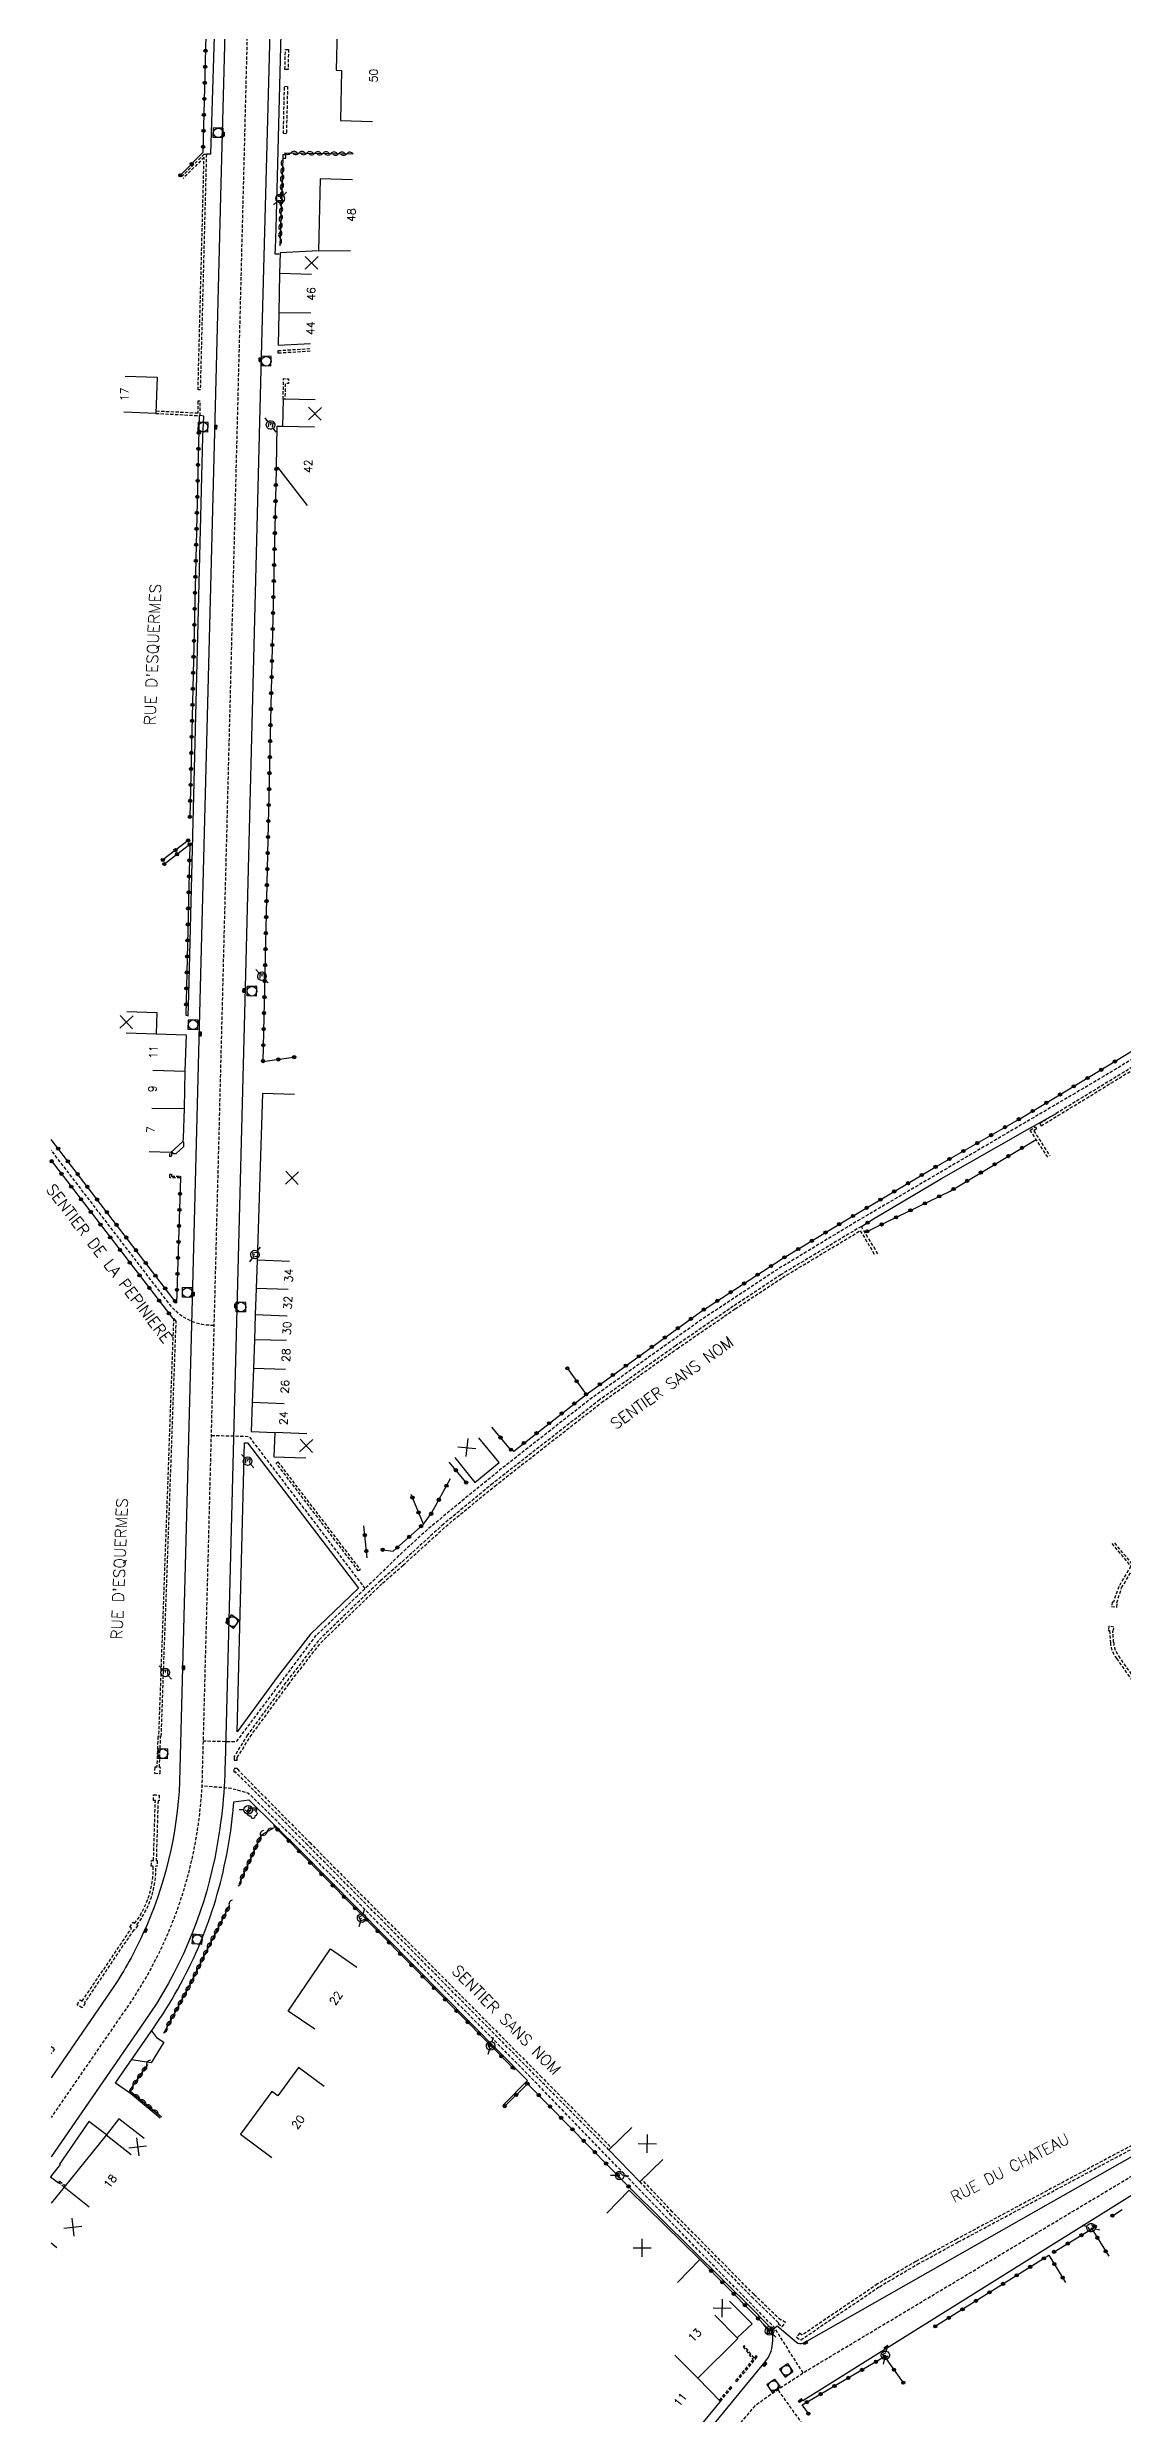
# Model space of a CAD drawing. Header units: millimetres. Extents: x 95999 to 97000, y 132000 to 133000.
# Drawn here: x 95999.4 to 96167.4, y 132274.9 to 132644.6 of the extents above; entities that cross this region are included whole.
import ezdxf
from ezdxf.enums import TextEntityAlignment as Align

# ---------------------------------------------------------------- set-up
doc = ezdxf.new("R2010")
doc.units = ezdxf.units.MM
doc.linetypes.add('DASHED', pattern=[0.75, 0.5, -0.25])
doc.layers.get('0').update_dxf_attribs({"linetype": 'CONTINUOUS'})
for name, color, linetype in [('W0001', 6, 'DASHED'), ('W0008', 7, 'CONTINUOUS'), ('W0100', 7, 'CONTINUOUS'), ('W0112', 1, 'DASHED'), ('W0300', 7, 'CONTINUOUS'), ('W0310', 3, 'CONTINUOUS'), ('W0322', 7, 'CONTINUOUS'), ('W0334', 7, 'CONTINUOUS'), ('W0400', 7, 'CONTINUOUS'), ('W0420', 7, 'CONTINUOUS'), ('W0471', 7, 'CONTINUOUS'), ('W0989', 7, 'CONTINUOUS'), ('W0991', 7, 'CONTINUOUS'), ('W1102', 7, 'CONTINUOUS')]:
    doc.layers.add(name, color=color, linetype=linetype)
doc.styles.get("Standard").update_dxf_attribs({"font": 'romans.shx', "width": 0.85})

# ---------------------------------------------------------------- blocks, each defined once
blk = doc.blocks.new('T471')
for p, q in [((-0.333334, 0.333334), (-0.333334, -0.333334)), ((-0.333334, 0.333334), (0.333334, 0.333334)), ((-0.333334, 0), (0, 0)), ((0.500001, 0.500001), (1.000002, 1.000002)), ((-0.500001, -0.500001), (-1.000002, -1.000002)), ((-0.333334, -0.333334), (0.333334, -0.333334))]:
    blk.add_line(p, q)
blk.add_ellipse((0, 0), major_axis=(0.471405, 0.471405), ratio=1, start_param=5.4977871438, end_param=11.780972451)
blk = doc.blocks.new('T400')
for p, q in [((-0.15, 0.3), (0.15, 0.3)), ((-0.15, -0.25), (-0.15, 0.3)), ((-0.15, 0.15), (0.15, 0.15)), ((-0.15, 0), (0.15, 0)), ((0.15, 0.3), (0.15, -0.25)), ((-0.15, -0.15), (0.15, -0.15)), ((-0.15, -0.25), (-0.15, -0.3)), ((-0.15, -0.3), (0.15, -0.3)), ((0.15, -0.3), (0.15, -0.25))]:
    blk.add_line(p, q)
blk = doc.blocks.new('T420')
for p, q in [((0.75, 0.75), (-0.75, 0.75)), ((-0.75, 0.75), (-0.75, -0.75)), ((0.75, 0.75), (0.75, -0.75)), ((0.75, -0.75), (-0.75, -0.75))]:
    blk.add_line(p, q)
blk.add_ellipse((0, 0), major_axis=(-0.53, 0.53), ratio=1, start_param=3.926991, end_param=10.210176)
blk = doc.blocks.new('T300')
for p, q in [((-0.8, 0.51), (-0.86, 0.34)), ((-0.86, 0.34), (-0.86, 0.17)), ((-0.86, 0.17), (-0.74, 0.06)), ((-0.69, 0.63), (-0.8, 0.51)), ((-0.8, -0.06), (-0.74, 0.06)), ((-0.74, 0.06), (-0.69, 0.11)), ((-0.57, 0.69), (-0.69, 0.63)), ((-0.46, 0.69), (-0.57, 0.69)), ((-0.29, 0.63), (-0.46, 0.69)), ((-0.29, 0.63), (-0.17, 0.74)), ((-0.23, 0.57), (-0.29, 0.63)), ((-0.17, 0.74), (-0.06, 0.8)), ((-0.06, 0.8), (0.06, 0.8)), ((0.06, 0.8), (0.23, 0.74)), ((0.23, 0.74), (0.34, 0.63)), ((0.34, 0.63), (0.4, 0.51)), ((0.46, 0.46), (0.34, 0.46)), ((0.4, 0.51), (0.4, 0.46)), ((0.57, 0.4), (0.46, 0.46)), ((0.57, 0.4), (0.69, 0.29)), ((0.69, 0.29), (0.74, 0.17)), ((0.74, 0.06), (0.69, -0.17)), ((0.74, 0.17), (0.74, 0.06)), ((-0.8, -0.17), (-0.8, -0.06)), ((-0.8, -0.23), (-0.8, -0.17)), ((-0.74, -0.34), (-0.8, -0.23)), ((-0.69, -0.4), (-0.74, -0.34)), ((-0.51, -0.46), (-0.69, -0.4)), ((-0.4, -0.46), (-0.51, -0.46)), ((-0.4, -0.46), (-0.34, -0.46)), ((-0.34, -0.46), (-0.34, -0.4)), ((-0.34, -0.51), (-0.34, -0.46)), ((-0.29, -0.63), (-0.34, -0.51)), ((-0.17, -0.74), (-0.29, -0.63)), ((-0.06, -0.8), (-0.17, -0.74)), ((0.06, -0.8), (-0.06, -0.8)), ((0.17, -0.74), (0.06, -0.8)), ((0.23, -0.69), (0.17, -0.74)), ((0.29, -0.46), (0.23, -0.46)), ((0.29, -0.63), (0.23, -0.69)), ((0.46, -0.4), (0.29, -0.46)), ((0.34, -0.51), (0.29, -0.63)), ((0.34, -0.51), (0.34, -0.46)), ((0.57, -0.34), (0.46, -0.4)), ((0.63, -0.29), (0.57, -0.34)), ((0.69, -0.17), (0.63, -0.29))]:
    blk.add_line(p, q)
blk = doc.blocks.new('t991o')
at = {"color": 0, "linetype": 'Continuous'}
for p, q in [((-1, 1), (1, -1)), ((-1, -1), (1, 1))]:
    blk.add_line(p, q, dxfattribs=at)
blk = doc.blocks.new('t322o')
at = {"color": 0, "linetype": 'Continuous'}
for radius in [0.25, 0.15]:
    blk.add_circle((0, 0), radius, dxfattribs=at)
blk = doc.blocks.new('t310o')
at = {"color": 0, "linetype": 'Continuous'}
for centre, start, end in [((-0.5, 0.38), 216.8699, 323.1304), ((0.5, -0.37), 36.8699, 143.1303)]:
    blk.add_arc(centre, 0.625, start, end, dxfattribs=at)

msp = doc.modelspace()

# ---------------------------------------------------------------- linework, layer by layer
at = {"layer": 'W0001', "flags": 128}
for points in [[(96036.37, 132850.62, -0.224848), (96038.47, 132840.57, -0.001594), (96036.89, 132834.37, 0.073028), (96035.18, 132824.19), (96024.55, 132411.25), (96023.55, 132373.46, -0.046388), (96021.74, 132360.65, -0.094531), (96011.66, 132338.15), (96000, 132321.23)], [(96281.88, 132605.31, -0.199524), (96277.82, 132594.16), (96272.67, 132589), (96265.81, 132583.87), (96235.15, 132553.35), (96227.02, 132545.1), (96218.97, 132536.57), (96199.72, 132513.69), (96182.11, 132495.1), (96174.11, 132489.73), (96163.99, 132483.57), (96126.01, 132461.28), (96113.42, 132453.66), (96101.38, 132445.68), (96093.16, 132439.83), (96084.15, 132433.37), (96070.57, 132422.72), (96066.8, 132419.68), (96058.85, 132413.11), (96054.19, 132408.86), (96050.11, 132404.84), (96041.25, 132396.36), (96028.86, 132379.85), (96023.72, 132379.99)], [(96025.41, 132444.92, -0.222471), (96018.83, 132447.8), (96000, 132472.3)], [(96001.36, 132167.14), (96014.2, 132177.24), (96023.21, 132183.89), (96050.93, 132204.83, 0.024758), (96063.45, 132218.4), (96073.48, 132231.73), (96080.87, 132242.11), (96110.1, 132276.33, -0.022726), (96120.1, 132282.92), (96185.84, 132322.28), (96188.25, 132323.67), (96209.24, 132335.37)]]:
    msp.add_lwpolyline(points, format="xyb", dxfattribs=at)
for points in [[(96049.06, 132403.83), (96030.97, 132427.54), (96024.97, 132427.7)], [(96117.44, 132281.29), (96113.01, 132288.34), (96101.93, 132299.6), (96086.47, 132315.51), (96074.91, 132327.48), (96057.16, 132345.44), (96039.51, 132363.3), (96030.86, 132371.82), (96028.05, 132372.61), (96023.52, 132372.98)], [(96126.16, 132261.15), (96113.5, 132278.71)]]:
    msp.add_lwpolyline(points, dxfattribs=at)
at = {"layer": 'W0008'}
for points in [[(96000, 132860.63, -0.008501), (96001.28, 132860.54, -0.101822), (96006.7, 132857.41), (96024.56, 132841.15, -0.09399), (96029.59, 132834.11, -0.055801), (96031.35, 132828.81, -0.071283), (96031.66, 132824.29), (96031.04, 132798.32), (96030.61, 132780.74), (96029.85, 132749.73), (96028.52, 132699.77), (96026.52, 132623.26), (96025.56, 132586.48), (96023.08, 132489.62), (96022.02, 132449.03), (96020.05, 132373.66, -0.098364), (96014.29, 132349.79, -0.034895), (96009.81, 132341.64), (96000, 132327.4)], [(96034.27, 132650.81), (96032.82, 132596.29), (96030.23, 132495.69), (96028.98, 132447.53), (96027.29, 132380.65), (96027.17, 132376.63, -0.046092), (96025.54, 132361.69, -0.103239), (96014.54, 132336.16), (96000, 132315.05)], [(96084.97, 132250.69), (96111.5, 132283.05, 0.165183), (96112.67, 132285.87, 0.035643), (96112.65, 132288.03), (96113.37, 132288.65), (96116.39, 132286.13, 0.283418), (96117.45, 132285.96), (96117.66, 132286.08), (96117.66, 132286.08), (96142.28, 132300.04), (96198.88, 132332.19, 0.1139)], [(96117.38, 132277.02), (96130.89, 132285.45), (96185.83, 132319.75), (96188.01, 132321.02), (96189.32, 132321.79), (96206.15, 132330.99, -0.357471), (96209.84, 132329.72), (96213.92, 132321.12)]]:
    msp.add_lwpolyline(points, format="xyb", dxfattribs=at)
msp.add_lwpolyline([(96112.65, 132288.03), (96109.69, 132291.09), (96090.54, 132310.07)], dxfattribs=at)
at = {"layer": 'W0100'}
for points in [[(96050.52, 132647.3), (96044.67, 132647.44), (96044.51, 132640.97), (96045.36, 132640.95), (96045.18, 132633.11), (96050.17, 132632.99)], [(96047.04, 132623.87), (96042.04, 132624), (96041.75, 132612.76), (96035.76, 132612.44), (96035.65, 132609.24), (96035.56, 132603.1), (96035.48, 132598.01), (96040.49, 132598.31)], [(96011.54, 132593.17), (96016.54, 132593.01), (96016.35, 132587.37), (96011.35, 132587.54)], [(96041.23, 132589.47), (96036.23, 132589.58), (96036.14, 132585.32), (96035.27, 132585.34), (96035.13, 132578.95), (96035.33, 132578.95), (96040.01, 132573.01)], [(96011.82, 132493.97), (96016.5, 132493.81), (96016.38, 132490.47), (96021.07, 132490.3), (96020.87, 132484.61), (96020.75, 132478.78), (96020.6, 132474.22), (96020.58, 132473.66), (96018.71, 132471.92), (96015.33, 132472.03)], [(96038.03, 132481.01), (96033.03, 132481.17), (96032.2, 132455.09), (96032.04, 132450.7), (96031.88, 132446.58), (96031.78, 132442.69), (96031.62, 132438.2), (96031.39, 132432.88), (96031.22, 132428.33), (96034.91, 132428.2), (96034.77, 132424.42), (96039.77, 132424.24)], [(96063.03, 132424.29), (96066.19, 132420.41), (96069.97, 132423.5), (96066.8, 132427.37)], [(96014.52, 132317.9), (96010.59, 132320.99), (96008.59, 132318.45), (96002.04, 132310.33), (96000, 132307.8)], [(96090.71, 132319.62), (96087.12, 132316.15), (96091.93, 132311.16), (96095.53, 132314.63)], [(96086.77, 132306.25), (96090.27, 132309.83), (96101.33, 132299.02), (96097.84, 132295.44)], [(96000, 132301.63), (96000.87, 132300.92)], [(96076.62, 132258.8), (96079.99, 132255.11), (96087.59, 132262.04), (96094.13, 132268.1), (96095.88, 132266.31), (96099.21, 132270.38), (96104.54, 132276.87), (96100.99, 132280.48), (96107.24, 132286.69), (96107.17, 132286.77), (96109.47, 132288.99), (96105.95, 132292.54)]]:
    msp.add_lwpolyline(points, dxfattribs=at)
at = {"layer": 'W0100', "flags": 128}
for points in [[(96041.16, 132335), (96037.03, 132337.82), (96043.63, 132347.53), (96047.76, 132344.71)], [(96042.66, 132326.02), (96038.63, 132328.99), (96035.38, 132324.59), (96034.49, 132325.25), (96029.58, 132318.6), (96034.49, 132314.97)]]:
    msp.add_lwpolyline(points, dxfattribs=at)
at = {"layer": 'W0112'}
for points in [[(96037.07, 132644.22), (96037, 132641.09), (96036.52, 132641.1), (96036.59, 132644.23)], [(96036.27, 132631.07), (96036.44, 132638.46), (96036.92, 132638.45), (96036.74, 132631.06)], [(96036.65, 132627.22), (96036.66, 132627.75), (96036.18, 132627.76), (96036.17, 132627.23)], [(96020.19, 132468.23), (96020.19, 132467.96), (96018.52, 132467.98), (96018.52, 132468.54), (96018.79, 132468.53), (96018.79, 132468.25)], [(96016.77, 132380.7), (96016.68, 132380.71), (96016.49, 132375.9), (96016.17, 132375.91), (96016.14, 132374.97), (96017.03, 132374.94), (96017.06, 132375.88), (96016.91, 132375.88), (96017.1, 132380.75), (96017.19, 132380.75), (96019.52, 132445.56), (96019.11, 132446.06)], [(96035.4, 132423.62), (96048.26, 132406.76), (96048.01, 132406.57), (96035.14, 132423.43)], [(96166.2, 132394.24), (96166.2, 132394.24)], [(96117.3, 132287.22), (96116.88, 132287.53), (96116.41, 132286.89), (96117.04, 132286.42), (96117.08, 132286.47), (96129.35, 132294.78), (96135.3, 132298.28), (96141.68, 132301.76), (96198.96, 132332.46), (96199.97, 132335.04), (96199.82, 132336.34), (96199.32, 132336.28), (96199.46, 132335.1), (96198.56, 132332.82), (96141.44, 132302.2), (96135.05, 132298.72), (96129.08, 132295.2)], [(96109.78, 132283.62), (96108.28, 132285.55), (96108.07, 132285.39), (96109.61, 132283.41), (96106.9, 132280.12), (96107.1, 132279.95), (96110.27, 132283.81), (96110.07, 132283.97)]]:
    msp.add_lwpolyline(points, close=True, dxfattribs=at)
for points in [[(96020.35, 132624.32), (96023.89, 132627.86), (96024.24, 132627.84), (96023.28, 132591.03), (96022.94, 132591.04), (96023.88, 132627.36), (96020.6, 132624.08)], [(96040.47, 132597.08), (96035.46, 132596.77), (96035.43, 132597.19), (96040.47, 132597.5)], [(96016.35, 132587.37), (96023.28, 132587.02), (96023.25, 132589.28), (96022.9, 132589.27), (96022.92, 132587.39), (96016.36, 132587.72)], [(96177.28, 132484.54), (96174.67, 132488.81), (96154.43, 132476.47), (96154.64, 132476.12), (96174.54, 132488.26), (96176.93, 132484.33)], [(96155.65, 132471.21), (96152.92, 132475.4), (96153.68, 132475.95), (96153.91, 132475.62), (96153.46, 132475.3), (96155.99, 132471.43)], [(96018.71, 132471.92), (96018.82, 132471.91), (96018.82, 132471.3), (96018.55, 132471.3), (96018.55, 132471.92)], [(96129.12, 132456.11), (96126.54, 132460.39), (96113.96, 132452.82), (96106.54, 132447.92), (96097.48, 132441.7), (96085.66, 132433.28), (96068.97, 132420.23), (96061.3, 132413.9), (96054.63, 132407.83), (96051.43, 132405.04), (96041.73, 132395.7), (96036.65, 132389.13), (96030.67, 132380.95), (96028.57, 132377.57), (96028.57, 132377.01), (96029.07, 132377.02), (96029.07, 132377.43), (96031.08, 132380.67), (96037.05, 132388.83), (96042.1, 132395.36), (96051.77, 132404.67), (96054.96, 132407.46), (96061.63, 132413.53), (96069.29, 132419.84), (96085.96, 132432.88), (96097.77, 132441.29), (96106.82, 132447.5), (96114.23, 132452.4), (96126.37, 132459.71), (96128.69, 132455.85)], [(96165.66, 132410.85), (96168.62, 132407.32), (96166.74, 132404.14), (96165.91, 132401.67), (96165.72, 132401.7), (96165.63, 132401.03), (96166.42, 132400.92), (96166.52, 132401.59), (96166.42, 132401.6), (96167.19, 132403.93), (96169.18, 132407.28), (96174.58, 132415.92), (96175.77, 132417.4), (96177.82, 132419.07), (96182.73, 132422.29), (96182.45, 132422.71), (96177.52, 132419.47), (96175.41, 132417.75), (96174.17, 132416.21), (96168.84, 132407.68), (96165.97, 132411.11)], [(96087.12, 132316.15), (96076.04, 132327.36), (96040.02, 132363.8), (96028.82, 132375.13), (96028.59, 132375.12), (96028.57, 132375.78), (96029.07, 132375.79), (96029.08, 132375.59), (96040.38, 132364.16), (96076.4, 132327.71), (96087.48, 132316.49)], [(96000, 132332.29), (96000.52, 132331.94), (96000.01, 132331.19), (96000, 132331.2)], [(96002.05, 132310.34), (96001.17, 132311.02), (96001.34, 132311.24), (96002.22, 132310.56)], [(96091.93, 132311.16), (96096.65, 132306.13), (96109.42, 132293.19), (96113.64, 132289.14), (96113.54, 132289), (96114.19, 132288.52), (96114.67, 132289.17), (96114.02, 132289.65), (96113.94, 132289.54), (96109.78, 132293.54), (96097.01, 132306.48), (96092.29, 132311.5)], [(96104.54, 132276.87), (96106.3, 132278.97), (96106.1, 132279.14), (96104.36, 132277.06)]]:
    msp.add_lwpolyline(points, dxfattribs=at)
at = {"layer": 'W0112', "flags": 128}
msp.add_lwpolyline([(96036.23, 132589.58), (96036.29, 132592.04), (96036.3, 132592.8), (96037.06, 132592.79), (96037.05, 132592.03), (96036.57, 132592.04), (96036.51, 132589.57)], dxfattribs=at)
at = {"layer": 'W0112'}
for points in [[(96165.3, 132397.25), (96165.44, 132395.4, 0.15263), (96166.4, 132392.91), (96190.29, 132358.85), (96198.32, 132345.4), (96199.21, 132337.23), (96199.7, 132337.28), (96198.81, 132345.56), (96190.71, 132359.12), (96166.8, 132393.21, -0.153775), (96165.94, 132395.43), (96165.94, 132395.43), (96165.81, 132397.17), (96165.89, 132397.16), (96165.98, 132397.81), (96165.19, 132397.93), (96165.1, 132397.28)], [(96016.69, 132370.69), (96016.41, 132361.34), (96016.56, 132361.34), (96016.53, 132360.44), (96016.37, 132360.44, -0.168759), (96013.39, 132351.3), (96013.53, 132351.2), (96013.01, 132350.45), (96012.9, 132350.53), (96005.2, 132339.15), (96005.32, 132339.07), (96004.82, 132338.31), (96004.07, 132338.8), (96004.57, 132339.56), (96004.84, 132339.38), (96012.56, 132350.76), (96012.28, 132350.95), (96012.79, 132351.71), (96013.04, 132351.53, 0.169543), (96015.95, 132360.45), (96015.64, 132360.46), (96015.67, 132361.37), (96015.99, 132361.36), (96016.27, 132370.7), (96015.97, 132370.71), (96016, 132371.6), (96016.89, 132371.57), (96016.86, 132370.68)]]:
    msp.add_lwpolyline(points, format="xyb", close=True, dxfattribs=at)
at = {"layer": 'W0310'}
for points in [[(96036.17, 132627.23), (96035.72, 132613.57)], [(96036.42, 132628.08), (96047.14, 132627.9)], [(96034.81, 132366.45), (96032.8, 132365.31), (96029.29, 132357.6)], [(96027.82, 132354.26), (96024.35, 132347.47), (96021.84, 132342.25), (96017.52, 132334.31)], [(96015.05, 132329.47), (96012.22, 132325.4)], [(96012.22, 132325.4), (96017.21, 132321.32)]]:
    msp.add_lwpolyline(points, dxfattribs=at)
at = {"layer": 'W0322'}
for points in [[(96026.65, 132743.97), (96023.71, 132628.1), (96020.15, 132624.54)], [(96071.82, 132425.51), (96072.26, 132425.3), (96083.54, 132434.15), (96101.59, 132447.17), (96114.24, 132455.38), (96123.97, 132461.26), (96137.69, 132469.43), (96151.56, 132477.36), (96165.01, 132485.45), (96174.85, 132491.45), (96181.51, 132495.98), (96185.08, 132499.37), (96195.35, 132510.1), (96199.2, 132514.14), (96218.52, 132537.06), (96224.52, 132543.48), (96231.25, 132550.67), (96265.21, 132584.48), (96276.01, 132595.26), (96270.18, 132602.01)], [(96023.12, 132587.03), (96021.66, 132524.19)], [(96035.16, 132578.68), (96033.08, 132486.13), (96038.22, 132486.85)], [(96021.4, 132520.67), (96017.44, 132517.62)], [(96021.64, 132520.05), (96017.68, 132516.99)], [(96021.64, 132520.05), (96021.04, 132493.39)], [(96020.19, 132467.96), (96019.59, 132448.39), (96000, 132473.94)], [(96127.11, 132459.44), (96140.4, 132465.91), (96153.84, 132473.98)], [(96000, 132470.67), (96019, 132446)], [(96126.54, 132460.39), (96128.46, 132461.55)], [(96071.82, 132425.51), (96068.81, 132429.01)], [(96064.82, 132420.38), (96062.15, 132423.57)], [(96051.78, 132409.88), (96053.44, 132409.68), (96058.14, 132413.9), (96059.42, 132415.58), (96062.36, 132421.02)], [(96058.14, 132413.9), (96056.23, 132418.52)], [(96049.33, 132408.64), (96048.85, 132413.62)], [(96034.71, 132366.82), (96037.13, 132364.41), (96038.71, 132362.77), (96072.43, 132328.64)], [(96074.4, 132326.48), (96090.54, 132310.07)], [(96165.75, 132305.87), (96167.27, 132306.84)], [(96156.65, 132300.22), (96162.55, 132303.8), (96163.03, 132304.2)], [(96162.55, 132303.8), (96165.17, 132299.54)], [(96138.09, 132288.59), (96155.83, 132299.69)], [(96155.83, 132299.69), (96158.45, 132295.44)], [(96112.15, 132288.02), (96109.73, 132290.49)], [(96118.27, 132274.95), (96117.31, 132276.32), (96130.18, 132283.85)], [(96130.18, 132283.85), (96133.09, 132279.78)]]:
    msp.add_lwpolyline(points, dxfattribs=at)
at = {"layer": 'W0322', "flags": 128}
for points in [[(96080.62, 132438.21), (96083.54, 132434.15)], [(96070.84, 132322.98), (96074.4, 132326.48)], [(96101.33, 132299.02), (96109.73, 132290.49)]]:
    msp.add_lwpolyline(points, dxfattribs=at)
at = {"layer": 'W0334'}
for points in [[(96000, 132859.5, -0.007165), (96001.05, 132859.43, -0.099461), (96005.95, 132856.57), (96020.25, 132843.55), (96021.21, 132842.67), (96020.82, 132842.25), (96021.71, 132841.5), (96021.88, 132841.68), (96022.39, 132841.25), (96022.67, 132840.99), (96023.61, 132840.13, -0.093799), (96028.33, 132833.53, -0.055801), (96030, 132828.52, -0.071875), (96030.27, 132824.36), (96029.65, 132798.35), (96029.22, 132780.77), (96028.46, 132749.77), (96027.13, 132699.81), (96024.88, 132627.85), (96024.24, 132627.84)], [(96035.59, 132612.23), (96035.01, 132612.24), (96035.05, 132613.12), (96035.13, 132616.23), (96036.05, 132650.76), (96038.59, 132749.5), (96039.31, 132777.55), (96039.4, 132780.82), (96039.85, 132800.19), (96040.69, 132831.9, -0.321087), (96046.58, 132840.74), (96049.4, 132841.8, -0.184252), (96055.96, 132841.66, -0.093225), (96058.6, 132839.97), (96071.78, 132825.2), (96107.47, 132785.17), (96140.61, 132748.03), (96175.45, 132708.82), (96209.22, 132670.96), (96232.22, 132645.15), (96238.24, 132638.5), (96255.67, 132619.01), (96258.96, 132615.18), (96258.96, 132614.8)], [(96017.05, 132321.12), (96012.4, 132324.93), (96010.04, 132326.55), (96010.52, 132327.28), (96015.96, 132335.17, 0.10321), (96027.23, 132361.34, 0.022552), (96028.4, 132368.78), (96028.44, 132369.21), (96028.55, 132370.52), (96030.88, 132370.81), (96038.89, 132362.91), (96074.4, 132326.97), (96070.64, 132323.2)]]:
    msp.add_lwpolyline(points, format="xyb", dxfattribs=at)
for points in [[(96021.04, 132493.39), (96021.42, 132493.3), (96021.49, 132496.54), (96023.71, 132583.73), (96023.83, 132586.94), (96023.28, 132587.02)], [(96128.46, 132461.55), (96139.06, 132467.85), (96152.48, 132475.5), (96157.07, 132478.07)], [(96018.83, 132472.03), (96019.05, 132471.79), (96019.5, 132471.76), (96020.7, 132472.89), (96020.72, 132473.49), (96020.56, 132473.65)], [(96015.66, 132334.74), (96016.45, 132333.69), (96017.6, 132332.96), (96015.62, 132329.73), (96012.55, 132330.22)], [(96008.63, 132318.5), (96005.89, 132320.59), (96001.32, 132313.94), (96001.42, 132313.86), (95999.92, 132311.96), (96001.17, 132311.02)]]:
    msp.add_lwpolyline(points, dxfattribs=at)
msp.add_lwpolyline([(96029.07, 132381.43), (96030.2, 132426.56), (96030.64, 132426.56), (96047.98, 132403.88), (96040.49, 132396.71), (96035.48, 132390.19)], close=True, dxfattribs=at)
at = {"layer": 'W1102'}
for p, q in [((96040.65, 132609.07), (96035.65, 132609.24)), ((96040.56, 132603.03), (96035.56, 132603.1)), ((96015.87, 132484.79), (96020.87, 132484.61)), ((96015.74, 132478.88), (96020.75, 132478.78)), ((96037.2, 132454.93), (96032.2, 132455.09)), ((96037.03, 132450.51), (96032.04, 132450.7)), ((96036.88, 132446.39), (96031.88, 132446.58)), ((96036.77, 132442.56), (96031.78, 132442.69)), ((96036.61, 132438.02), (96031.62, 132438.2)), ((96036.38, 132432.67), (96031.39, 132432.88)), ((96012.52, 132315.36), (96008.59, 132318.45)), ((96005.94, 132307.2), (96002.04, 132310.33))]:
    msp.add_line(p, q, dxfattribs=at)
at = {"layer": 'W1102', "flags": 128}
for points in [[(96041.75, 132612.76), (96046.75, 132612.83)], [(96041.14, 132585.21), (96036.14, 132585.32)], [(96011.7, 132490.63), (96016.38, 132490.47)], [(96039.91, 132428.01), (96034.91, 132428.2)], [(96103.65, 132290.32), (96107.17, 132286.77)], [(96097.39, 132284.1), (96100.99, 132280.48)]]:
    msp.add_lwpolyline(points, dxfattribs=at)

# ---------------------------------------------------------------- block references
at = {"layer": 'W0300', "rotation": 135.015422820535}
msp.add_blockref('T300', (96031.4, 132368.91), dxfattribs=at)
at = {"layer": 'W0310'}
for p, rotation in [((96036.13, 132625.99), 268.14417731876), ((96037.43, 132628.06), 359.063842700878), ((96038.68, 132628.04), 359.063842700878), ((96039.93, 132628.02), 359.063842700878), ((96041.18, 132628), 359.063842700878), ((96042.43, 132627.98), 359.063842700878), ((96043.68, 132627.96), 359.063842700878), ((96044.93, 132627.94), 359.063842700878), ((96046.18, 132627.92), 359.063842700878), ((96036.01, 132622.24), 268.14417731876), ((96036.05, 132623.49), 268.14417731876), ((96036.09, 132624.74), 268.14417731876), ((96035.88, 132618.49), 268.14417731876), ((96035.92, 132619.74), 268.14417731876), ((96035.96, 132620.99), 268.14417731876), ((96035.76, 132614.74), 268.14417731876), ((96035.8, 132615.99), 268.14417731876), ((96035.84, 132617.24), 268.14417731876), ((96031.68, 132362.86), 245.527301098221), ((96032.2, 132364), 245.527301098221), ((96032.72, 132365.14), 245.527301098221), ((96033.72, 132365.83), 209.6431727375211), ((96030.13, 132359.45), 245.527301098221), ((96030.65, 132360.59), 245.527301098221), ((96031.17, 132361.72), 245.527301098221), ((96029.61, 132358.31), 245.527301098221), ((96026.68, 132352.03), 242.899964340225), ((96027.25, 132353.14), 242.899964340225), ((96027.82, 132354.26), 242.899964340225), ((96024.97, 132348.69), 242.899964340225), ((96025.54, 132349.81), 242.899964340225), ((96026.11, 132350.92), 242.899964340225), ((96023.32, 132345.33), 244.333790195917), ((96023.86, 132346.45), 244.333790195917), ((96024.4, 132347.58), 242.899964340225), ((96021.08, 132340.86), 241.444413186252), ((96021.68, 132341.96), 241.444413186252), ((96022.23, 132343.07), 244.333790195917), ((96022.77, 132344.2), 244.333790195917), ((96019.29, 132337.56), 241.444413186252), ((96019.88, 132338.66), 241.444413186252), ((96020.48, 132339.76), 241.444413186252), ((96018.09, 132335.37), 241.444413186252), ((96018.69, 132336.47), 241.444413186252), ((96012.79, 132326.21), 235.146001935304), ((96013.5, 132327.24), 235.146001935304), ((96014.22, 132328.27), 235.146001935304), ((96014.93, 132329.29), 235.146001935304), ((96013.04, 132324.73), 320.695002174294), ((96014.01, 132323.94), 320.695002174294), ((96014.97, 132323.15), 320.695002174294), ((96015.94, 132322.35), 320.695002174294)]:
    msp.add_blockref('t310o', p, dxfattribs=dict(at, rotation=rotation))
at = {"layer": 'W0322'}
for p, rotation in [((96024.05, 132641.51), 268.54540723912), ((96024.11, 132644.01), 268.54540723912), ((96023.99, 132639.01), 268.54540723912), ((96023.86, 132634.01), 268.54540723912), ((96023.92, 132636.51), 268.54540723912), ((96023.8, 132631.51), 268.54540723912), ((96021.94, 132626.33), 224.9937043265353), ((96023.73, 132629.01), 268.54540723912), ((96020.17, 132624.56), 224.9937043265353), ((96023, 132581.84), 268.669227828815), ((96023.05, 132584.34), 268.669227828815), ((96022.94, 132579.34), 268.669227828815), ((96035.16, 132578.68), 268.71320915265), ((96022.82, 132574.34), 268.669227828815), ((96022.88, 132576.84), 268.669227828815), ((96035.1, 132576.18), 268.71320915265), ((96022.76, 132571.84), 268.669227828815), ((96034.99, 132571.18), 268.71320915265), ((96035.05, 132573.68), 268.71320915265), ((96022.65, 132566.85), 268.669227828815), ((96022.71, 132569.34), 268.669227828815), ((96034.94, 132568.68), 268.71320915265), ((96022.59, 132564.35), 268.669227828815), ((96034.82, 132563.69), 268.71320915265), ((96034.88, 132566.19), 268.71320915265), ((96022.53, 132561.85), 268.669227828815), ((96034.77, 132561.19), 268.71320915265), ((96022.42, 132556.85), 268.669227828815), ((96022.47, 132559.35), 268.669227828815), ((96034.65, 132556.19), 268.71320915265), ((96034.71, 132558.69), 268.71320915265), ((96022.36, 132554.35), 268.669227828815), ((96034.6, 132553.69), 268.71320915265), ((96022.24, 132549.35), 268.669227828815), ((96022.3, 132551.85), 268.669227828815), ((96034.49, 132548.69), 268.71320915265), ((96034.54, 132551.19), 268.71320915265), ((96022.18, 132546.85), 268.669227828815), ((96034.43, 132546.19), 268.71320915265), ((96022.07, 132541.85), 268.669227828815), ((96022.13, 132544.35), 268.669227828815), ((96034.32, 132541.19), 268.71320915265), ((96034.37, 132543.69), 268.71320915265), ((96022.01, 132539.35), 268.669227828815), ((96034.26, 132538.69), 268.71320915265), ((96021.89, 132534.35), 268.669227828815), ((96021.95, 132536.85), 268.669227828815), ((96034.15, 132533.69), 268.71320915265), ((96034.21, 132536.19), 268.71320915265), ((96021.84, 132531.85), 268.669227828815), ((96034.09, 132531.19), 268.71320915265), ((96021.72, 132526.86), 268.669227828815), ((96021.78, 132529.36), 268.669227828815), ((96033.98, 132526.2), 268.71320915265), ((96034.04, 132528.69), 268.71320915265), ((96021.66, 132524.36), 268.669227828815), ((96033.92, 132523.7), 268.71320915265), ((96019.42, 132519.15), 217.702322115997), ((96021.4, 132520.67), 217.702322115997), ((96021.64, 132520.05), 268.713790900434), ((96033.87, 132521.2), 268.71320915265), ((96017.44, 132517.62), 217.702322115997), ((96017.68, 132516.99), 217.702322115997), ((96019.66, 132518.52), 217.702322115997), ((96021.58, 132517.55), 268.713790900434), ((96033.76, 132516.2), 268.71320915265), ((96033.81, 132518.7), 268.71320915265), ((96021.47, 132512.55), 268.713790900434), ((96021.52, 132515.05), 268.713790900434), ((96033.7, 132513.7), 268.71320915265), ((96021.41, 132510.05), 268.713790900434), ((96033.59, 132508.7), 268.71320915265), ((96033.64, 132511.2), 268.71320915265), ((96021.3, 132505.06), 268.713790900434), ((96021.36, 132507.55), 268.713790900434), ((96033.53, 132506.2), 268.71320915265), ((96021.24, 132502.56), 268.713790900434), ((96033.42, 132501.2), 268.71320915265), ((96033.48, 132503.7), 268.71320915265), ((96021.13, 132497.56), 268.713790900434), ((96021.19, 132500.06), 268.713790900434), ((96033.36, 132498.7), 268.71320915265), ((96021.08, 132495.06), 268.713790900434), ((96033.25, 132493.7), 268.71320915265), ((96033.31, 132496.2), 268.71320915265), ((96033.2, 132491.2), 268.71320915265), ((96033.08, 132486.21), 268.71320915265), ((96033.14, 132488.7), 268.71320915265), ((96035.48, 132486.47), 8.032600020932831), ((96037.96, 132486.82), 8.032600020932831), ((96166.14, 132486.14), 31.3549614704183), ((96159.72, 132482.27), 31.0159640074391), ((96161.86, 132483.56), 31.0159640074391), ((96164.01, 132484.85), 31.0159640074391), ((96153.29, 132478.41), 31.0159640074391), ((96155.44, 132479.7), 31.0159640074391), ((96157.58, 132480.99), 31.0159640074391), ((96146.81, 132474.65), 29.7775853797768), ((96148.98, 132475.89), 29.7775853797768), ((96151.15, 132477.13), 29.7775853797768), ((96001.09, 132472.53), 127.479709944429), ((96140.3, 132470.92), 29.7775853797768), ((96142.47, 132472.16), 29.7775853797768), ((96144.64, 132473.4), 29.7775853797768), ((96149.5, 132471.37), 31.0003668383719), ((96151.64, 132472.66), 31.0003668383719), ((96000.08, 132470.57), 307.5954154493201), ((96001.61, 132468.59), 307.5954154493201), ((96002.61, 132470.55), 127.479709944429), ((96004.13, 132468.56), 127.479709944429), ((96133.83, 132467.13), 30.76310112749089), ((96135.97, 132468.41), 30.76310112749089), ((96138.13, 132469.68), 29.7775853797768), ((96143.07, 132467.51), 31.0003668383719), ((96145.21, 132468.8), 31.0003668383719), ((96147.36, 132470.09), 31.0003668383719), ((96003.13, 132466.6), 307.5954154493201), ((96004.66, 132464.62), 307.5954154493201), ((96005.65, 132466.58), 127.479709944429), ((96007.17, 132464.59), 127.479709944429), ((96020.12, 132465.47), 268.243587532087), ((96127.38, 132463.29), 30.76310112749089), ((96129.53, 132464.57), 30.76310112749089), ((96131.68, 132465.85), 30.76310112749089), ((96136.46, 132463.99), 25.9623686398336), ((96138.7, 132465.08), 25.9623686398336), ((96140.93, 132466.22), 31.0003668383719), ((96006.18, 132462.64), 307.5954154493201), ((96007.71, 132460.66), 307.5954154493201), ((96008.69, 132462.61), 127.479709944429), ((96010.21, 132460.63), 127.479709944429), ((96019.96, 132460.47), 268.243587532087), ((96020.04, 132462.97), 268.243587532087), ((96123.09, 132460.73), 31.1463620235177), ((96125.23, 132462.01), 30.76310112749089), ((96127.47, 132459.61), 25.9623686398336), ((96127.5, 132460.97), 31.07289288825061), ((96129.71, 132460.7), 25.9623686398336), ((96131.96, 132461.8), 25.9623686398336), ((96134.21, 132462.89), 25.9623686398336), ((96009.23, 132458.68), 307.5954154493201), ((96010.76, 132456.7), 307.5954154493201), ((96011.73, 132458.64), 127.479709944429), ((96013.25, 132456.66), 127.479709944429), ((96019.89, 132457.97), 268.243587532087), ((96116.67, 132456.85), 31.1463620235177), ((96118.81, 132458.14), 31.1463620235177), ((96120.95, 132459.44), 31.1463620235177), ((96012.28, 132454.72), 307.5954154493201), ((96013.81, 132452.74), 307.5954154493201), ((96014.78, 132454.67), 127.479709944429), ((96016.3, 132452.69), 127.479709944429), ((96019.73, 132452.98), 268.243587532087), ((96019.81, 132455.48), 268.243587532087), ((96110.33, 132452.84), 33.0080999517439), ((96112.43, 132454.21), 33.0080999517439), ((96114.53, 132455.56), 31.1463620235177), ((96015.34, 132450.76), 307.5954154493201), ((96016.86, 132448.78), 307.5954154493201), ((96017.82, 132450.71), 127.479709944429), ((96019.34, 132448.72), 127.479709944429), ((96019.66, 132450.48), 268.243587532087), ((96104.04, 132448.76), 33.0080999517439), ((96106.14, 132450.12), 33.0080999517439), ((96108.23, 132451.48), 33.0080999517439), ((96018.39, 132446.8), 307.5954154493201), ((96099.91, 132445.95), 35.7852826751825), ((96101.94, 132447.4), 33.0080999517439), ((96093.82, 132441.57), 35.7852826751825), ((96095.85, 132443.03), 35.7852826751825), ((96097.88, 132444.49), 35.7852826751825), ((96080.62, 132438.21), 305.7852826751831), ((96089.77, 132438.64), 35.7852826751825), ((96091.79, 132440.1), 35.7852826751825), ((96082.08, 132436.18), 305.7852826751831), ((96083.54, 132434.15), 35.7852826751825), ((96085.71, 132435.72), 35.7852826751825), ((96087.74, 132437.18), 35.7852826751825), ((96079.74, 132431.17), 38.1206552096158), ((96081.71, 132432.72), 38.1206552096158), ((96070.19, 132427.4), 333.993265893211), ((96073.84, 132426.55), 38.1206552096158), ((96075.81, 132428.09), 38.1206552096158), ((96077.78, 132429.63), 38.1206552096158), ((96071.82, 132425.51), 333.993265893211), ((96061.75, 132419.89), 61.69284544285979), ((96063.21, 132422.3), 129.923338549847), ((96064.82, 132420.38), 129.923338549847), ((96056.43, 132418.03), 112.477780667949), ((96057.38, 132415.72), 112.477780667949), ((96059.36, 132415.5), 52.63106242309711), ((96060.56, 132417.69), 61.69284544285979), ((96048.99, 132412.16), 95.50003450908982), ((96055.92, 132411.9), 41.89584132350551), ((96057.78, 132413.57), 41.89584132350551), ((96049.23, 132409.67), 95.50003450908982), ((96051.78, 132409.88), 353.322780369787), ((96054.06, 132410.23), 41.89584132350551), ((96035.36, 132366.18), 135.015422820535), ((96037.13, 132364.41), 135.015422820535), ((96038.71, 132362.77), 314.655532424607), ((96040.46, 132360.99), 314.655532424607), ((96042.22, 132359.21), 314.655532424607), ((96043.98, 132357.44), 314.655532424607), ((96045.74, 132355.66), 314.655532424607), ((96047.49, 132353.88), 314.655532424607), ((96049.25, 132352.1), 314.655532424607), ((96051.01, 132350.32), 314.655532424607), ((96052.76, 132348.54), 314.655532424607), ((96054.52, 132346.77), 314.655532424607), ((96056.28, 132344.99), 314.655532424607), ((96058.03, 132343.21), 314.655532424607), ((96059.79, 132341.43), 314.655532424607), ((96061.55, 132339.65), 314.655532424607), ((96063.31, 132337.87), 314.655532424607), ((96065.06, 132336.1), 314.655532424607), ((96066.82, 132334.32), 314.655532424607), ((96068.58, 132332.54), 314.655532424607), ((96070.33, 132330.76), 314.655532424607), ((96072.09, 132328.98), 314.655532424607), ((96070.84, 132322.98), 44.53091687473564), ((96072.62, 132324.73), 44.53091687473564), ((96074.4, 132326.48), 314.530916874825), ((96076.16, 132324.7), 314.530916874825), ((96077.91, 132322.92), 314.530916874825), ((96079.66, 132321.14), 314.530916874825), ((96081.42, 132319.35), 314.530916874825), ((96083.17, 132317.57), 314.530916874825), ((96084.92, 132315.79), 314.530916874825), ((96086.67, 132314.01), 314.530916874825), ((96088.43, 132312.23), 314.530916874825), ((96090.18, 132310.44), 314.530916874825), ((96165.75, 132305.87), 32.36928512527351), ((96158.79, 132301.51), 31.2321135393516), ((96160.93, 132302.81), 31.2321135393516), ((96163.01, 132304.18), 39.8172274735245), ((96163.4, 132302.42), 301.615846132025), ((96103.09, 132297.24), 314.559318789704), ((96152.92, 132297.87), 32.0535208403435), ((96155.04, 132299.2), 32.0535208403435), ((96156.65, 132300.22), 31.2321135393516), ((96156.68, 132298.32), 301.615846132025), ((96164.71, 132300.29), 301.615846132025), ((96104.84, 132295.46), 314.559318789704), ((96106.6, 132293.67), 314.559318789704), ((96146.57, 132293.89), 32.0535208403435), ((96148.68, 132295.22), 32.0535208403435), ((96150.8, 132296.55), 32.0535208403435), ((96157.99, 132296.19), 301.615846132025), ((96108.35, 132291.89), 314.559318789704), ((96110.4, 132289.81), 134.367694436178), ((96140.21, 132289.91), 32.0535208403435), ((96142.33, 132291.24), 32.0535208403435), ((96144.45, 132292.57), 32.0535208403435), ((96112.15, 132288.02), 134.367694436178), ((96138.09, 132288.59), 32.0535208403435), ((96128.82, 132283.05), 30.33066520006499), ((96130.18, 132283.85), 305.547155360303), ((96122.34, 132279.26), 30.33066520006499), ((96124.5, 132280.53), 30.33066520006499), ((96126.66, 132281.79), 30.33066520006499), ((96131.64, 132281.82), 305.547155360303), ((96133.09, 132279.78), 305.547155360303), ((96118.03, 132276.74), 30.33066520006499), ((96118.27, 132274.95), 124.982742394843), ((96120.18, 132278), 30.33066520006499)]:
    msp.add_blockref('t322o', p, dxfattribs=dict(at, rotation=rotation))
at = {"layer": 'W0400'}
for p, rotation in [((96026.88, 132630.99), 358.5080007449781), ((96032.64, 132595.77), 358.473582219033), ((96025.7, 132585.24), 358.5008229871621), ((96030.11, 132497.26), 358.525987689149), ((96023.26, 132490.46), 358.535067407296), ((96022.2, 132449.84), 358.49373347467), ((96028.83, 132447.97), 358.517681872361), ((96027.59, 132398.9), 358.2085528407231), ((96020.68, 132391.48), 358.507627689111), ((96014.73, 132350.37), 156.2138618547576), ((96117.84, 132286), 119.0089344897587), ((96111.45, 132282.62), 140.6512650394662), ((96130.45, 132285.33), 121.9877597123143), ((96117.02, 132276.97), 126.9854608992355)]:
    msp.add_blockref('T400', p, dxfattribs=dict(at, rotation=rotation))
at = {"layer": 'W0420'}
for p, rotation in [((96026.09, 132631.19), 268.5080007449781), ((96033.6, 132595.52), 268.473582219033), ((96023.74, 132585.23), 267.865619319164), ((96031.36, 132497.11), 268.525987689149), ((96022.18, 132491.88), 268.535067407296), ((96021.26, 132450.05), 268.49373347467), ((96029.65, 132447.79), 268.517681872361), ((96028.34, 132398.65), 233.797243839573), ((96017.46, 132378.02), 268.507627689111), ((96022.84, 132349.01), 265.32914667652), ((96114.82, 132281.71), 124.982742394843), ((96112.8, 132279.31), 124.982742394843)]:
    msp.add_blockref('T420', p, dxfattribs=dict(at, rotation=rotation))
at = {"layer": 'W0471'}
for p, rotation in [((96035.76, 132620.92), 179.063842700878), ((96034.26, 132585.56), 261.49605326793), ((96032.92, 132499.47), 268.525987689149), ((96031.82, 132456), 8.03260002093292), ((96030.68, 132423.73), 267.932589818045), ((96017.82, 132390.72), 268.507627689111), ((96030.78, 132369.27), 135.015422820535), ((96048.5, 132352.35), 26.95389444928709), ((96068.64, 132332.39), 26.95389444928709), ((96088.8, 132312.13), 313.962601684912), ((96162.41, 132303.99), 121.615846132025), ((96112.2, 132287.87), 90.41158145544597), ((96130.29, 132284.06), 31.98775971231429)]:
    msp.add_blockref('T471', p, dxfattribs=dict(at, rotation=rotation))
at = {"layer": 'W0991'}
for p, rotation in [((96040.68, 132610.89), 359.1782002280246), ((96041.19, 132587.34), 358.7907605127576), ((96011.76, 132492.3), 357.9934449632033), ((96037.62, 132467.96), 358.1792379920158), ((96039.84, 132426.13), 357.9325898179023), ((96064.92, 132425.83), 309.2375340795471), ((96013.51, 132316.62), 321.8152587897046), ((96093.12, 132317.12), 43.96260168507904), ((96003.4, 132304.06), 321.0718731922593), ((96092.31, 132300.85), 45.67104816302773), ((96104.8, 132291.43), 313.9576818252892)]:
    msp.add_blockref('t991o', p, dxfattribs=dict(at, rotation=rotation))

# ---------------------------------------------------------------- texts
at = {"layer": 'W0989'}
for s, rotation, p in [("RUE D'ESQUERMES", 87.6681, (96015.93, 132549.71)), ('SENTIER DE LA PEPINIERE', 307.4797, (96009.06, 132454.6)), ('SENTIER SANS NOM', 35.6689, (96096.96, 132435.97)), ("RUE D'ESQUERMES", 87.6681, (96010.74, 132406.89)), ('SENTIER SANS NOM', 314.6547, (96071.09, 132336.45)), ('RUE DU CHATEAU', 27.4903, (96149.73, 132313.33))]:
    msp.add_text(s, height=1.75, rotation=rotation, dxfattribs=at).set_placement(p, align=Align.MIDDLE)
at = {"layer": 'W0991'}
for s, rotation, p in [('50', 88.6175, (96050.35, 132640.14)), ('48', 88.4974, (96046.89, 132618.35)), ('46', 89.1782, (96040.61, 132606.05)), ('44', 89.0758, (96040.52, 132600.67)), ('17', 88.1289, (96011.45, 132590.35)), ('42', 88.7908, (96040.14, 132579.12)), ('11', 87.9934, (96015.97, 132487.62)), ('9', 88.7884, (96015.81, 132481.87)), ('7', 86.5795, (96015.54, 132475.5)), ('34', 87.8345, (96037.12, 132452.71)), ('32', 87.8145, (96036.96, 132448.47)), ('30', 88.4454, (96036.83, 132444.48)), ('28', 87.9595, (96036.69, 132440.27)), ('26', 87.5583, (96036.5, 132435.35)), ('24', 87.9326, (96036.3, 132430.42)), ('22', 55.7915, (96044.46, 132339.86)), ('20', 53.5441, (96038.57, 132320.5)), ('18', 51.1056, (96009.22, 132311.26)), ('13', 44.806, (96100.52, 132287.21)), ('11', 50.8321, (96098.27, 132277.14))]:
    msp.add_text(s, height=1.25, rotation=rotation, dxfattribs=at).set_placement(p, align=Align.MIDDLE)

doc.saveas('drawing.dxf')
